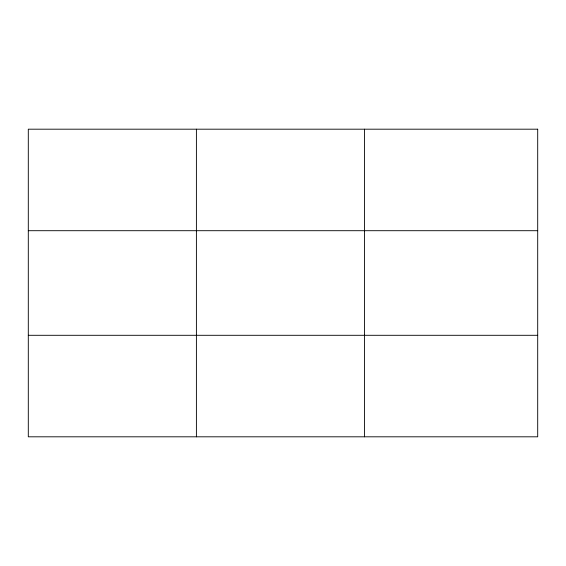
<?xml version="1.0" encoding="UTF-8"?>
<svg xmlns="http://www.w3.org/2000/svg" width="566" height="566" viewBox="0 0 566 566"><rect width="100%" height="100%" fill="white"/><g stroke="black" fill="none" stroke-linecap="round" stroke-linejoin="round"><path stroke-width="0.85" d="M196.402 129.19L196.402 436.81M364.504 129.19L364.504 436.81M28.3 230.702L537.7 230.702M28.3 335.298L537.7 335.298M537.7 129.19L537.7 436.81L28.3 436.81L28.3 129.19L537.7 129.19"/></g></svg>
